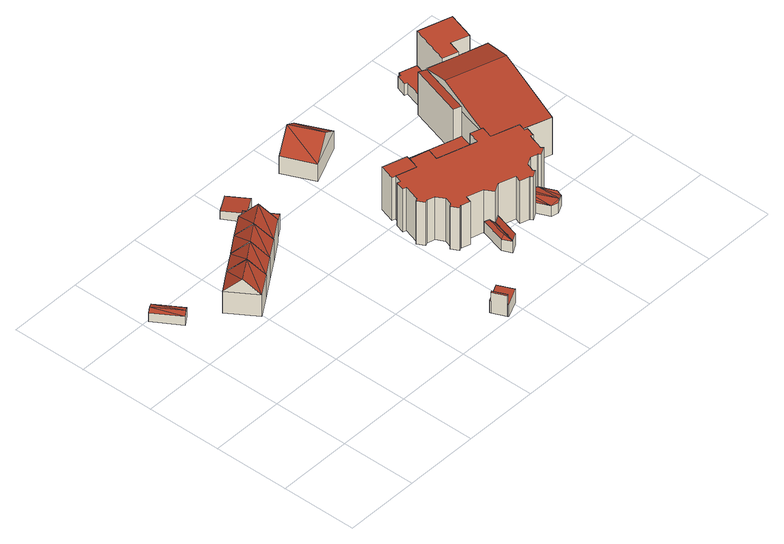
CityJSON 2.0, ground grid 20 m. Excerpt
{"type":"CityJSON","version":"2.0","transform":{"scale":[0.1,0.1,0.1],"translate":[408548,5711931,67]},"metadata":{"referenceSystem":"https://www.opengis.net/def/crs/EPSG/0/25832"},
"CityObjects":{
"building1":{"type":"Building","attributes":{"Gemeindeschluessel":"05978036","Geometrietyp2DReferenz":"3000","function":"31001_2460","roofType":"3100","measuredHeight":3.02},"geometry":[{"type":"MultiSurface","lod":"2","boundaries":[[[0,1,2,3]],[[1,4,5,2]],[[4,6,7,5]],[[6,0,3,7]],[[4,1,8]],[[0,6,9]],[[0,8,1]],[[8,0,9]],[[9,4,8]],[[4,9,6]],[[3,2,5,7]]],"semantics":{"surfaces":[{"type":"WallSurface"},{"type":"RoofSurface"},{"type":"GroundSurface"}],"values":[0,0,0,0,0,0,1,1,1,1,2]}}]},
"building2":{"type":"Building","attributes":{"Gemeindeschluessel":"05978036","Geometrietyp2DReferenz":"3000","function":"31001_1000","roofType":"3100","measuredHeight":10.57},"geometry":[{"type":"MultiSurface","lod":"2","boundaries":[[[10,11,12,13]],[[11,14,15,12]],[[14,16,17,15]],[[16,10,13,17]],[[14,11,18]],[[10,16,19]],[[19,11,10]],[[11,19,18]],[[16,18,19]],[[18,16,14]],[[13,12,15,17]]],"semantics":{"surfaces":[{"type":"WallSurface"},{"type":"RoofSurface"},{"type":"GroundSurface"}],"values":[0,0,0,0,0,0,1,1,1,1,2]}}]},
"building3":{"type":"Building","attributes":{"Gemeindeschluessel":"05978036","Geometrietyp2DReferenz":"3000","function":"31001_1000","roofType":"3100","measuredHeight":10.68},"geometry":[{"type":"MultiSurface","lod":"2","boundaries":[[[16,20,21,17]],[[20,22,23,21]],[[22,10,13,23]],[[10,16,17,13]],[[22,20,24]],[[16,10,25]],[[20,25,24]],[[25,20,16]],[[24,10,22]],[[10,24,25]],[[17,21,23,13]]],"semantics":{"surfaces":[{"type":"WallSurface"},{"type":"RoofSurface"},{"type":"GroundSurface"}],"values":[0,0,0,0,0,0,1,1,1,1,2]}}]},
"building4":{"type":"Building","attributes":{"Gemeindeschluessel":"05978036","Geometrietyp2DReferenz":"3000","function":"31001_1000","roofType":"3100","measuredHeight":10.7},"geometry":[{"type":"MultiSurface","lod":"2","boundaries":[[[26,27,28,21]],[[27,29,30,28]],[[29,31,23,30]],[[31,26,21,23]],[[29,27,32]],[[26,31,24]],[[27,24,32]],[[24,27,26]],[[32,31,29]],[[31,32,24]],[[21,28,30,23]]],"semantics":{"surfaces":[{"type":"WallSurface"},{"type":"RoofSurface"},{"type":"GroundSurface"}],"values":[0,0,0,0,0,0,1,1,1,1,2]}}]},
"building5":{"type":"Building","attributes":{"Gemeindeschluessel":"05978036","Geometrietyp2DReferenz":"3000","function":"31001_1000","roofType":"3100","measuredHeight":10.85},"geometry":[{"type":"MultiSurface","lod":"2","boundaries":[[[27,33,34,35]],[[33,36,37,34]],[[36,29,38,37]],[[29,27,35,38]],[[36,33,39]],[[27,29,40]],[[33,40,39]],[[40,33,27]],[[39,29,36]],[[29,39,40]],[[35,34,37,38]]],"semantics":{"surfaces":[{"type":"WallSurface"},{"type":"RoofSurface"},{"type":"GroundSurface"}],"values":[0,0,0,0,0,0,1,1,1,1,2]}}]},
"building6":{"type":"Building","attributes":{"Gemeindeschluessel":"05978036","Geometrietyp2DReferenz":"3000","function":"31001_1000","roofType":"1000","measuredHeight":4.52},"geometry":[{"type":"MultiSurface","lod":"2","boundaries":[[[41,42,43,44]],[[42,45,46,43]],[[45,47,48,46]],[[47,41,44,48]],[[47,45,42,41]],[[44,43,46,48]]],"semantics":{"surfaces":[{"type":"WallSurface"},{"type":"RoofSurface"},{"type":"GroundSurface"}],"values":[0,0,0,0,1,2]}}]},
"building7":{"type":"Building","attributes":{"Gemeindeschluessel":"05978036","Geometrietyp2DReferenz":"3000","function":"51009_1610"},"children":["building7-1","building7-2"]},
"building7-1":{"type":"BuildingPart","attributes":{"roofType":"2100","measuredHeight":4.09},"parents":["building7"],"geometry":[{"type":"MultiSurface","lod":"2","boundaries":[[[49,50,51,52]],[[50,53,54,51]],[[55,56,57,58]],[[56,59,60,57]],[[59,49,52,60]],[[59,56,55,61,62,53,50,49]],[[52,51,54,63,64,58,57,60]],[[63,54,53,62]],[[64,63,62,61]],[[55,58,64,61]]],"semantics":{"surfaces":[{"type":"WallSurface"},{"type":"RoofSurface"},{"type":"GroundSurface"},{"type":"ClosureSurface"}],"values":[0,0,0,0,0,1,2,3,3,3]}}]},
"building7-2":{"type":"BuildingPart","attributes":{"roofType":"9999","measuredHeight":6.02},"parents":["building7"],"geometry":[{"type":"MultiSurface","lod":"2","boundaries":[[[65,66,67,68]],[[68,67,55,58,54,53]],[[61,55,67,66]],[[62,61,66,65]],[[53,62,65,68]],[[61,64,58,55]],[[62,63,64,61]],[[53,54,63,62]],[[54,58,64,63]]],"semantics":{"surfaces":[{"type":"RoofSurface"},{"type":"WallSurface"},{"type":"GroundSurface"}],"values":[0,1,1,1,1,1,1,1,2]}}]},
"building8":{"type":"Building","attributes":{"Gemeindeschluessel":"05978036","Geometrietyp2DReferenz":"3000","function":"31001_2460","roofType":"2100","measuredHeight":2.63},"geometry":[{"type":"MultiSurface","lod":"2","boundaries":[[[69,70,71,72]],[[70,73,74,71]],[[73,75,76,74]],[[75,69,72,76]],[[75,73,70,69]],[[72,71,74,76]]],"semantics":{"surfaces":[{"type":"WallSurface"},{"type":"RoofSurface"},{"type":"GroundSurface"}],"values":[0,0,0,0,1,2]}}]},
"building9":{"type":"Building","attributes":{"Gemeindeschluessel":"05978036","Geometrietyp2DReferenz":"3000","function":"51009_1610"},"children":["building9-1","building9-2"]},
"building9-1":{"type":"BuildingPart","attributes":{"roofType":"5000","measuredHeight":4.07},"parents":["building9"],"geometry":[{"type":"MultiSurface","lod":"2","boundaries":[[[77,78,79,80]],[[81,82,83,84]],[[82,77,80,83]],[[85,82,81]],[[86,85,81,78]],[[86,78,77]],[[85,86,77,82]],[[80,79,84,83]],[[84,79,78,81]]],"semantics":{"surfaces":[{"type":"WallSurface"},{"type":"RoofSurface"},{"type":"GroundSurface"},{"type":"ClosureSurface"}],"values":[0,0,0,1,1,0,1,2,3]}}]},
"building9-2":{"type":"BuildingPart","attributes":{"roofType":"2100","measuredHeight":3.63},"parents":["building9"],"geometry":[{"type":"MultiSurface","lod":"2","boundaries":[[[87,88,81,84,89]],[[90,91,92,79,78]],[[91,87,89,92]],[[91,90,88,87]],[[89,84,79,92]],[[90,78,81,88]],[[78,79,84,81]]],"semantics":{"surfaces":[{"type":"WallSurface"},{"type":"RoofSurface"},{"type":"GroundSurface"},{"type":"ClosureSurface"}],"values":[0,0,0,1,2,0,3]}}]},
"building10":{"type":"Building","attributes":{"Gemeindeschluessel":"05978036","Geometrietyp2DReferenz":"3000","function":"31001_1000","roofType":"3100","measuredHeight":9.66},"geometry":[{"type":"MultiSurface","lod":"2","boundaries":[[[93,94,95,96]],[[94,97,98,95]],[[97,99,100,98]],[[99,93,96,100]],[[97,94,101]],[[93,99,102]],[[93,101,94]],[[101,93,102]],[[102,97,101]],[[97,102,99]],[[96,95,98,100]]],"semantics":{"surfaces":[{"type":"WallSurface"},{"type":"RoofSurface"},{"type":"GroundSurface"}],"values":[0,0,0,0,0,0,1,1,1,1,2]}}]},
"building11":{"type":"Building","attributes":{"Gemeindeschluessel":"05978036","Geometrietyp2DReferenz":"3000","function":"31001_3051"},"children":["building11-1","building11-2","building11-3","building11-4","building11-5","building11-6","building11-7","building11-8","building11-9"]},
"building11-1":{"type":"BuildingPart","attributes":{"roofType":"1000","measuredHeight":3.49},"parents":["building11"],"geometry":[{"type":"MultiSurface","lod":"2","boundaries":[[[103,104,105,106]],[[104,107,108,105]],[[107,109,110,108]],[[109,111,112,110]],[[111,113,114,112]],[[113,115,116,114]],[[113,111,109,107,104,103,117,118,119,118,115]],[[116,120,121,120,122,106,105,108,110,112,114]],[[120,116,115,118]],[[118,119,121,120]],[[122,120,118,117]],[[106,122,117,103]]],"semantics":{"surfaces":[{"type":"WallSurface"},{"type":"RoofSurface"},{"type":"GroundSurface"},{"type":"ClosureSurface"}],"values":[0,0,0,0,0,0,1,2,3,3,3,3]}}]},
"building11-2":{"type":"BuildingPart","attributes":{"roofType":"1000","measuredHeight":13.79},"parents":["building11"],"geometry":[{"type":"MultiSurface","lod":"2","boundaries":[[[123,124,125,116,115]],[[124,126,127,125]],[[126,128,129,127]],[[128,130,131,132,119,121,129]],[[133,130,128,126,124,123]],[[116,125,127,129,121,120]],[[134,131,130,133]],[[118,120,121,119]],[[119,132,135,118]],[[135,132,131,134]],[[115,118,135,134,133,123]],[[115,116,120,118]]],"semantics":{"surfaces":[{"type":"WallSurface"},{"type":"RoofSurface"},{"type":"GroundSurface"},{"type":"ClosureSurface"}],"values":[0,0,0,0,1,2,0,3,3,3,0,3]}}]},
"building11-3":{"type":"BuildingPart","attributes":{"roofType":"1000","measuredHeight":12.71},"parents":["building11"],"geometry":[{"type":"MultiSurface","lod":"2","boundaries":[[[136,137,138,139]],[[137,140,141,138]],[[140,142,143,141]],[[142,144,145,143]],[[146,144,142,140,137,136]],[[139,138,141,143,145,147]],[[147,145,144,146]],[[139,147,146,136]]],"semantics":{"surfaces":[{"type":"WallSurface"},{"type":"RoofSurface"},{"type":"GroundSurface"},{"type":"ClosureSurface"}],"values":[0,0,0,0,1,2,3,3]}}]},
"building11-4":{"type":"BuildingPart","attributes":{"roofType":"3100","measuredHeight":14.96},"parents":["building11"],"geometry":[{"type":"MultiSurface","lod":"2","boundaries":[[[132,148,149,121,119]],[[148,150,151,149]],[[150,152,153,151]],[[154,150,155,156,157,158]],[[131,134,159,156,155,160]],[[132,131,160,148]],[[148,160,155,150]],[[152,154,158,161]],[[150,154,152]],[[162,163,164,122,120,121,149,151,153]],[[165,166,167,168]],[[163,162,161,167,166]],[[122,164,165,168,169,117]],[[165,164,163,166]],[[118,117,169,135]],[[119,121,120,118]],[[122,117,118,120]],[[119,118,135,132]],[[162,153,152,161]],[[134,135,169,170,159]],[[131,132,135,134]],[[156,159,170,171,168,167,157]],[[161,158,157,167]],[[171,170,169,168]]],"semantics":{"surfaces":[{"type":"WallSurface"},{"type":"RoofSurface"},{"type":"GroundSurface"},{"type":"ClosureSurface"}],"values":[0,0,0,1,1,0,0,0,0,2,0,3,3,3,0,3,3,3,3,0,3,0,3,3]}}]},
"building11-5":{"type":"BuildingPart","attributes":{"roofType":"5000","measuredHeight":3.67},"parents":["building11"],"geometry":[{"type":"MultiSurface","lod":"2","boundaries":[[[172,173,174,175]],[[173,176,177,174]],[[178,179,180,181]],[[179,182,183,180]],[[182,172,175,183]],[[178,182,179]],[[178,184,182]],[[185,184,178]],[[184,185,186]],[[184,173,172]],[[186,173,184]],[[187,173,186]],[[173,187,176]],[[172,182,184]],[[175,174,177,188,189,181,180,183]],[[188,177,176,187]],[[189,188,187,185]],[[181,189,185,178]],[[185,187,186]]],"semantics":{"surfaces":[{"type":"WallSurface"},{"type":"RoofSurface"},{"type":"GroundSurface"},{"type":"ClosureSurface"}],"values":[0,0,0,0,0,1,1,1,1,1,1,1,1,0,2,3,3,3,3]}}]},
"building11-6":{"type":"BuildingPart","attributes":{"roofType":"1000","measuredHeight":12.87},"parents":["building11"],"geometry":[{"type":"MultiSurface","lod":"2","boundaries":[[[190,191,192,193]],[[191,194,195,192]],[[194,196,197,195]],[[196,198,199,197]],[[198,200,201,199]],[[200,202,203,201]],[[202,204,205,203]],[[204,206,207,205]],[[206,208,209,207]],[[208,210,211,209]],[[210,212,213,211]],[[212,214,215,213]],[[214,216,217,215]],[[216,218,219,217]],[[218,220,221,219]],[[220,222,223,221]],[[222,224,225,223]],[[224,226,227,225]],[[226,228,229,227]],[[228,230,231,229]],[[230,232,233,231]],[[232,234,235,233]],[[234,236,237,235]],[[236,238,239,237]],[[238,240,241,239]],[[240,242,243,241]],[[242,244,245,243]],[[244,246,136,139,245]],[[247,248,249,145,144]],[[248,250,251,252,249]],[[253,254,255,153,152]],[[254,256,257,255]],[[256,258,259,257]],[[258,260,261,259]],[[260,262,263,261]],[[262,264,265,263]],[[264,266,267,265]],[[266,268,269,267]],[[268,270,271,269]],[[270,272,178,181,271]],[[273,274,275,177,176]],[[274,276,277,275]],[[276,278,279,277]],[[278,280,281,279]],[[280,190,193,281]],[[280,278,276,274,273,282,283,272,270,268,266,264,262,260,258,256,254,253,284,285,286,287,288,289,250,248,247,290,246,244,242,240,238,236,234,232,230,228,226,224,222,220,218,216,214,212,210,208,206,204,202,200,198,196,194,191,190]],[[193,192,195,197,199,201,203,205,207,209,211,213,215,217,219,221,223,225,227,229,231,233,235,237,239,241,243,245,139,147,145,249,252,291,292,293,294,163,162,153,255,257,259,261,263,265,267,269,271,181,189,188,177,275,277,279,281]],[[146,136,246,290]],[[146,147,139,136]],[[144,146,290,247]],[[144,145,147,146]],[[295,251,250,289]],[[295,291,252,251]],[[296,295,289,288]],[[292,291,295,296]],[[297,296,288,287]],[[297,293,292,296]],[[294,298,297,287,286,298]],[[294,293,297,298]],[[166,298,286,285,157,167]],[[166,163,294,298]],[[158,157,285,284]],[[162,163,166,167,161]],[[161,167,157,158]],[[152,161,158,284,253]],[[152,153,162,161]],[[185,178,272,283]],[[185,189,181,178]],[[187,186,185,283,282]],[[187,188,189,185]],[[187,185,186]],[[176,187,282,273]],[[176,177,188,187]]],"semantics":{"surfaces":[{"type":"WallSurface"},{"type":"RoofSurface"},{"type":"GroundSurface"},{"type":"ClosureSurface"}],"values":[0,0,0,0,0,0,0,0,0,0,0,0,0,0,0,0,0,0,0,0,0,0,0,0,0,0,0,0,0,0,0,0,0,0,0,0,0,0,0,0,0,0,0,0,0,1,2,0,3,0,3,0,3,0,3,0,3,0,3,0,3,0,3,3,0,3,0,3,0,3,3,0,3]}}]},
"building11-7":{"type":"BuildingPart","attributes":{"roofType":"2100","measuredHeight":12.72},"parents":["building11"],"geometry":[{"type":"MultiSurface","lod":"2","boundaries":[[[299,300,301,302,303]],[[299,171,170,300]],[[301,106,122,164,302]],[[170,169,117,103,106,301,300]],[[117,122,106,103]],[[168,165,164,122,117,169]],[[171,168,169,170]],[[303,165,168,171,299]],[[303,302,164,165]]],"semantics":{"surfaces":[{"type":"WallSurface"},{"type":"RoofSurface"},{"type":"GroundSurface"},{"type":"ClosureSurface"}],"values":[0,1,2,0,3,3,3,0,3]}}]},
"building11-8":{"type":"BuildingPart","attributes":{"roofType":"1000","measuredHeight":3.67},"parents":["building11"],"geometry":[{"type":"MultiSurface","lod":"2","boundaries":[[[298,295,296,297]],[[293,292,291,294]],[[292,293,297,296]],[[291,292,296,295]],[[294,291,295,298]],[[293,294,298,297]]],"semantics":{"surfaces":[{"type":"RoofSurface"},{"type":"GroundSurface"},{"type":"ClosureSurface"}],"values":[0,1,2,2,2,2]}}]},
"building11-9":{"type":"BuildingPart","attributes":{"roofType":"1000","measuredHeight":3.68},"parents":["building11"],"geometry":[{"type":"MultiSurface","lod":"2","boundaries":[[[251,304,305,252]],[[304,306,307,305]],[[306,308,309,307]],[[308,303,302,309]],[[298,166,165,303,308,306,304,251,295]],[[291,252,305,307,309,302,164,163,294]],[[252,291,295,251]],[[164,302,303,165]],[[164,165,166,163]],[[294,163,166,298]],[[295,291,294,298]]],"semantics":{"surfaces":[{"type":"WallSurface"},{"type":"RoofSurface"},{"type":"GroundSurface"},{"type":"ClosureSurface"}],"values":[0,0,0,0,1,2,3,3,3,3,3]}}]}
},
"vertices":[
[34,606,44],[78,537,44],[78,537,18],[34,606,18],[53,520,44],[53,520,18],[8,590,44],[8,590,18],[65,529,48],[21,598,48],
[244,447,84],[187,410,84],[187,410,19],[244,447,19],[137,484,84],[137,484,19],[194,522,84],[194,522,19],[162,447,125],[219,484,125],
[243,554,84],[243,554,19],[292,479,84],[292,479,19],[268,516,126],[219,484,126],
[243,554,85],[294,588,85],[294,588,19],[342,512,85],[342,512,19],[292,479,85],[318,550,126],
[348,623,85],[348,623,18],[294,588,18],[398,549,85],[398,549,18],[342,512,18],[373,586,127],[318,550,127],
[350,621,63],[386,645,63],[386,645,18],[350,621,18],[433,575,63],[433,575,18],[396,550,63],[396,550,18],
[606,27,48],[561,7,42],[561,7,7],[606,27,7],[560,10,42],[560,10,7],[544,46,42],[543,49,42],[543,49,7],[544,46,7],[587,69,48],[587,69,7],[548,48,43],[564,12,43],[564,12,7],[548,48,7],
[564,12,68],[548,48,68],[544,46,68],[560,10,68],
[401,645,44],[371,698,41],[371,698,17],[401,645,17],[415,723,41],[415,723,17],[446,671,44],[446,671,17],
[724,225,53],[737,202,53],[737,202,20],[724,225,20],[716,132,53],[704,156,53],[704,156,20],[716,132,20],[714,157,61],[730,214,61],
[740,145,52],[716,132,57],[740,145,20],[737,202,56],[760,215,52],[760,215,20],
[675,747,71],[713,662,71],[713,662,19],[675,747,19],[607,615,71],[607,615,19],[570,698,71],[570,698,19],[660,639,116],[623,722,116],
[938,592,53],[958,659,53],[958,659,19],[938,592,19],[950,661,53],[950,661,19],[959,689,53],[959,689,19],[967,687,53],[967,687,19],[970,696,53],[970,696,19],[1015,682,53],[1015,682,19],[944,590,53],[984,578,53],[1024,566,53],[984,578,19],[1024,566,19],[944,590,19],
[1015,682,156],[1104,655,156],[1104,655,19],[1082,584,156],[1082,584,19],[1034,599,156],[1034,599,19],[1024,566,156],[1024,566,146],[1024,566,130],[984,578,156],[984,578,146],[984,578,130],
[628,404,146],[619,406,146],[619,406,19],[628,404,19],[631,447,146],[631,447,19],[695,428,146],[695,428,19],[692,419,146],[692,419,19],[683,388,146],[683,388,19],
[1098,544,130],[1098,544,19],[1020,284,130],[1020,284,19],[940,310,130],[940,310,19],[940,310,131],[1076,470,168],[923,517,168],[877,364,137],[868,333,131],[944,590,146],[1098,544,146],[868,333,130],[868,333,19],[877,364,19],[903,450,19],[903,450,55],[877,364,55],[877,364,130],[903,450,130],[944,590,130],[944,590,143],[903,450,143],
[883,144,50],[864,149,50],[864,149,19],[883,144,19],[846,189,50],[846,189,19],[892,215,50],[912,174,50],[912,174,19],[892,215,19],[906,156,50],[906,156,19],[891,148,55],[874,220,50],[860,213,55],[852,208,50],[852,208,19],[874,220,19],
[824,178,147],[800,185,147],[800,185,19],[824,178,19],[805,202,147],[805,202,19],[761,215,147],[761,215,19],[760,215,147],[760,215,19],[737,202,147],[737,202,19],[724,225,147],[724,225,19],[724,226,147],[724,226,19],[680,239,147],[680,239,19],[675,222,147],[675,222,19],[652,229,147],[652,229,19],[651,230,147],[651,230,19],[644,226,147],[644,226,19],[633,246,147],[633,246,19],[640,250,147],[640,250,19],[640,251,147],[640,251,19],[646,270,147],[646,270,19],[634,292,147],[634,292,19],[615,297,147],[615,297,19],[614,298,147],[614,298,19],[607,294,147],[607,294,19],[596,314,147],[596,314,19],[604,318,147],[604,318,19],[603,319,147],[603,319,19],[615,360,147],[615,360,19],[607,362,147],[607,362,19],[614,386,147],[614,386,19],[622,384,147],[622,384,19],[628,404,147],[692,419,147],[709,414,147],[709,414,19],[721,411,147],[721,411,55],[721,411,19],[940,310,147],[934,291,147],[934,291,19],[942,289,147],[942,289,19],[934,264,147],[934,264,19],[927,267,147],[927,267,19],[915,227,147],[915,227,19],[914,226,147],[914,226,19],[918,219,147],[918,219,19],[898,208,147],[898,208,19],[894,215,147],[894,215,19],[892,215,147],[846,189,147],[845,189,147],[845,189,19],[849,182,147],[849,182,19],[829,171,147],[829,171,19],[825,178,147],[825,178,19],[852,208,147],[874,220,147],[868,333,147],[877,364,147],[845,374,147],[835,343,147],[732,374,147],[742,405,147],[683,388,147],[742,405,19],[732,374,19],[835,343,19],[845,374,19],[742,405,55],[732,374,55],[835,343,55],[845,374,55],
[880,456,146],[922,597,146],[922,597,19],[880,456,19],[880,456,55],
[729,437,55],[729,437,19],[717,441,55],[717,441,19],[735,500,55],[735,500,19]
]}
